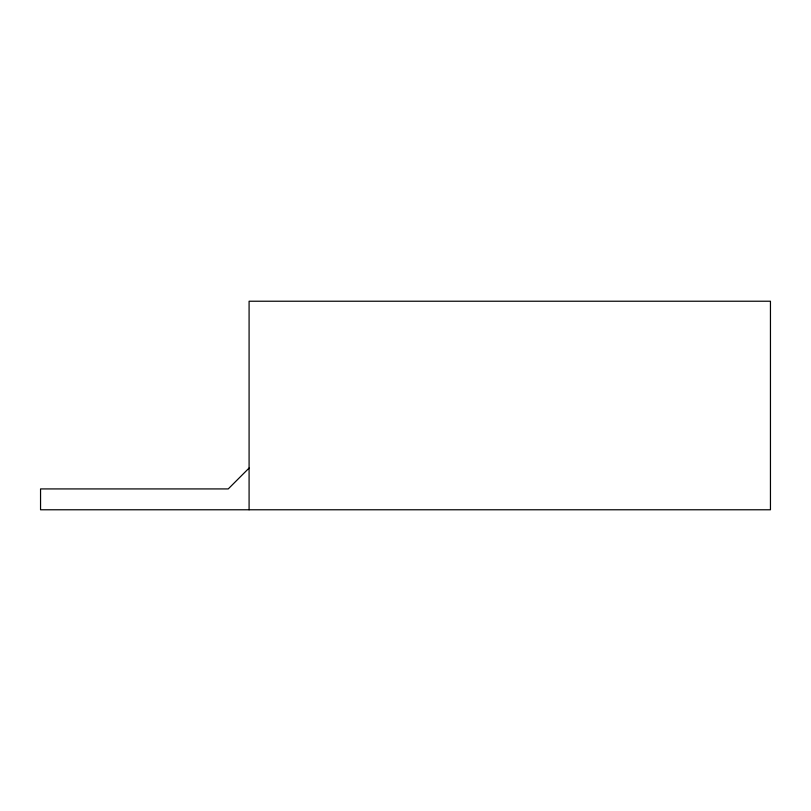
<?xml version="1.0" encoding="UTF-8"?>
<svg xmlns="http://www.w3.org/2000/svg" width="811" height="811" viewBox="0 0 811 811"><rect width="100%" height="100%" fill="white"/><g stroke="black" fill="none" stroke-linecap="round" stroke-linejoin="round"><path stroke-width="1.22" d="M249.089 468.059L228.236 488.921L40.55 488.921L40.55 509.774L770.45 509.774L770.45 301.226L249.089 301.226L249.089 509.774"/></g></svg>
